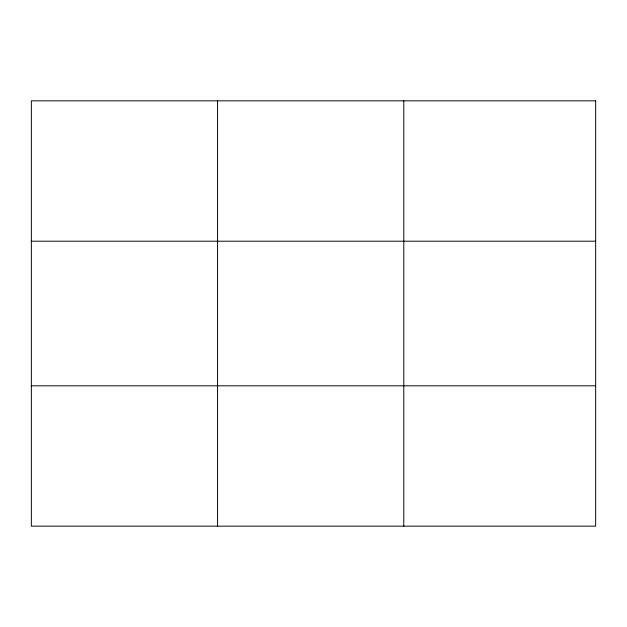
<?xml version="1.0" encoding="UTF-8"?>
<svg xmlns="http://www.w3.org/2000/svg" width="627" height="627" viewBox="0 0 627 627"><rect width="100%" height="100%" fill="white"/><g stroke="black" fill="none" stroke-linecap="round" stroke-linejoin="round"><path stroke-width="0.94" d="M217.569 526.163L217.569 100.837M403.788 526.163L403.788 100.837M31.35 241.199L595.65 241.199M31.35 385.809L595.65 385.809M595.65 100.837L595.65 526.163L31.35 526.163L31.35 100.837L595.65 100.837"/></g></svg>
